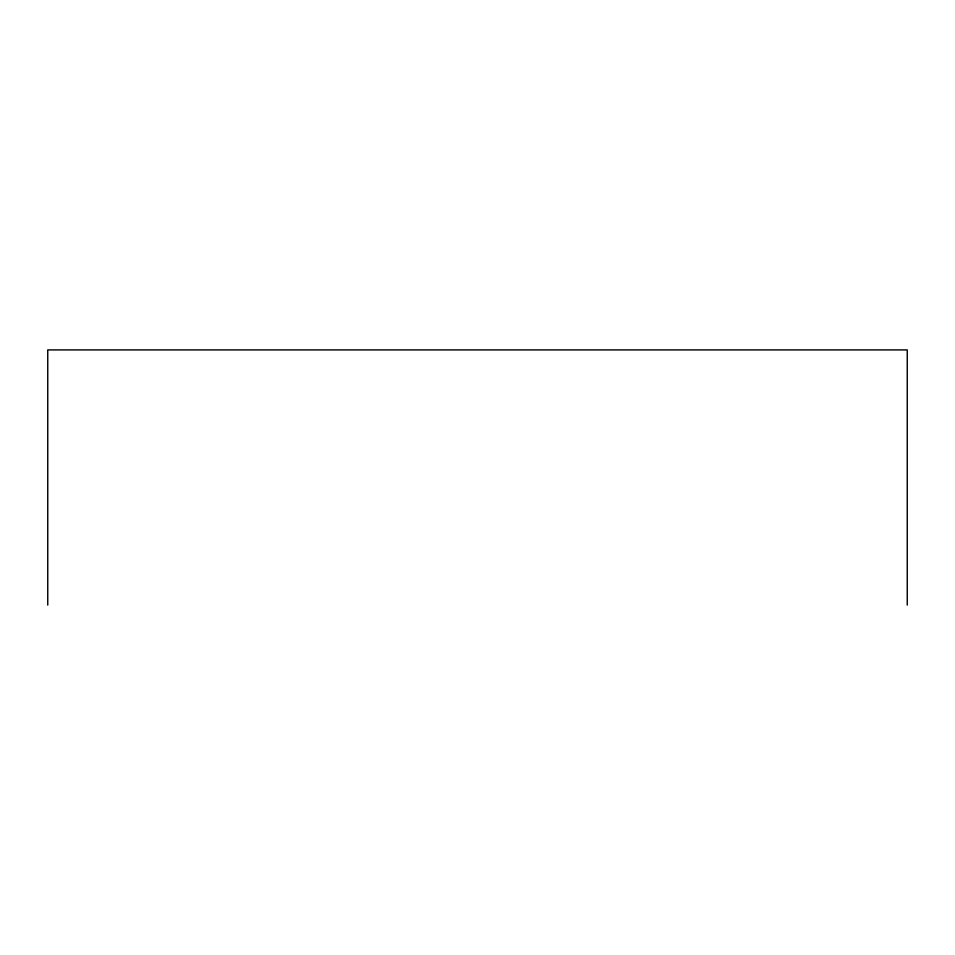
<?xml version="1.0" encoding="UTF-8"?>
<svg xmlns="http://www.w3.org/2000/svg" width="955" height="955" viewBox="0 0 955 955"><rect width="100%" height="100%" fill="white"/><g stroke="black" fill="none" stroke-linecap="round" stroke-linejoin="round"><path stroke-width="1.43" d="M907.25 605.088L907.25 349.912L47.75 349.912L47.75 605.088"/></g></svg>
